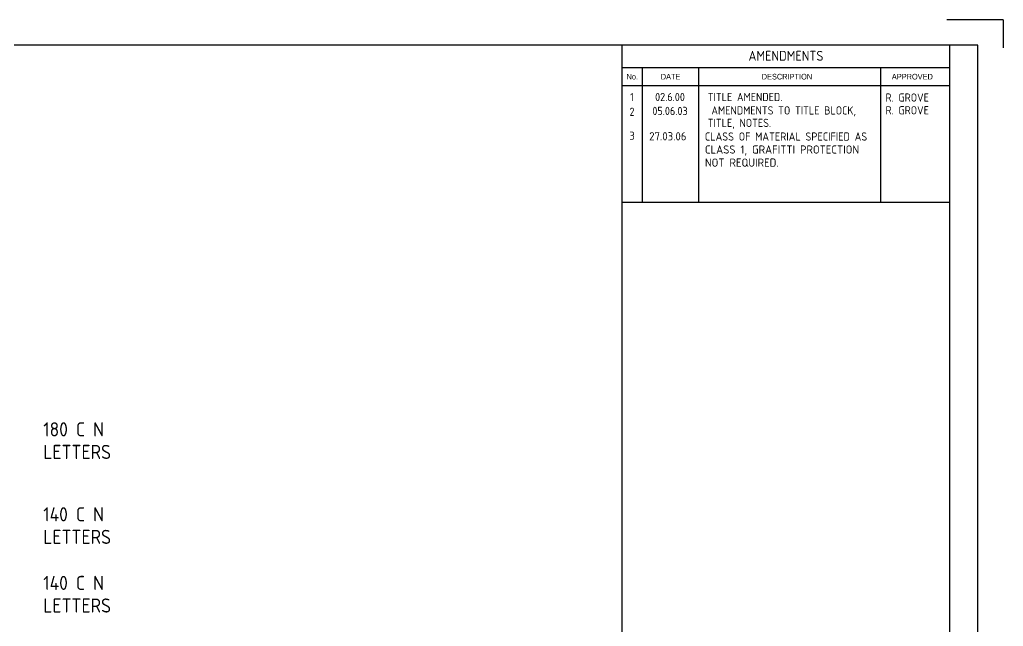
# Model space of a CAD drawing. Extents: x 0 to 420, y 0 to 297.
# Drawn here: x 245.8 to 420, y 189.6 to 297 of the extents above; entities that cross this region are included whole.
import ezdxf
from ezdxf.enums import TextEntityAlignment as Align

# ---------------------------------------------------------------- set-up
doc = ezdxf.new("R2010")
doc.units = 0
doc.header["$LTSCALE"] = 12
doc.header["$MEASUREMENT"] = 0
doc.layers.get('0').update_dxf_attribs({"linetype": 'CONTINUOUS'})
for name, color, linetype in [('COMMENTS', 4, 'CONTINUOUS'), ('L25', 1, 'CONTINUOUS'), ('L35', 3, 'CONTINUOUS'), ('TBLK18', 4, 'CONTINUOUS'), ('TBLK25', 1, 'CONTINUOUS'), ('TBLK35', 3, 'CONTINUOUS'), ('TBLK50', 7, 'CONTINUOUS')]:
    doc.layers.add(name, color=color, linetype=linetype)
doc.styles.add('HELVL', font='HELVL', dxfattribs={"width": 0.8})
doc.styles.add('ISO', font='iso')
doc.styles.add('ISO3098B', font='iso3098b')

# ---------------------------------------------------------------- blocks, each defined once
blk = doc.blocks.new('BLK4DES')
at = {"layer": 'COMMENTS', "style": 'ISO'}
for s, p in [('180 C N', (0, 0)), ('LETTERS', (0, -4))]:
    blk.add_text(s, height=2.5, dxfattribs=at).set_placement(p)
blk = doc.blocks.new('BLK11DES')
at = {"layer": 'COMMENTS', "style": 'ISO'}
for s, p in [('140 C N', (0, 0)), ('LETTERS', (0, -4))]:
    blk.add_text(s, height=2.5, dxfattribs=at).set_placement(p)
blk = doc.blocks.new('BLK12DES')
at = {"layer": 'COMMENTS', "style": 'ISO'}
for s, p in [('140 C N', (0, 0)), ('LETTERS', (0, -4))]:
    blk.add_text(s, height=2.5, dxfattribs=at).set_placement(p)
blk = doc.blocks.new('A3BBLK')
at = {"layer": 'TBLK25'}
for q in [(410, 297), (420, 292)]:
    blk.add_line((420, 297), q, dxfattribs=at)
at = {"layer": 'TBLK50'}
for p, q in [((415.5, 292.5), (13, 292.5)), ((352.5, 4.5), (352.5, 292.5)), ((415.5, 4.5), (415.5, 292.5))]:
    blk.add_line(p, q, dxfattribs=at)
blk = doc.blocks.new('a3_in_vtblk_trial')
at = {"layer": 'TBLK35'}
blk.add_line((410.5, 57), (410.5, 292.5), dxfattribs=at)
blk.add_blockref('A3BBLK', (0, 0))
at = {"layer": 'TBLK18', "style": 'ISO'}
blk.add_attdef('MR_DIRECTORATE', text='', height=1.5, dxfattribs=at).set_placement((381.5, 67.12), align=Align.CENTER)
for tag, p in [('STREET_NAME', (355.51, 61.1)), ('SUBURB_POSTCODE', (388.49, 61.1)), ('TELEPHONE_NO.', (368.31, 58.84)), ('FAX_NO.', (393.56, 58.84))]:
    blk.add_attdef(tag, p, '', height=1.5, dxfattribs=at)
at = {"layer": 'TBLK25', "style": 'ISO'}
for tag, height, p in [('MR_BRANCH', 2, (381.5, 64.2)), ('ROAD_SECTION', 1.75, (384.5, 29.16)), ('SLK', 1.75, (384.5, 26.11)), ('CHAINAGE', 1.75, (384.5, 19.21)), ('DRG_TYPE_03', 1.75, (360.51, 11.5)), ('DRG_TYPE_02', 1.75, (360.51, 8.36)), ('DRG_TYPE_01', 1.75, (360.3, 5.42))]:
    blk.add_attdef(tag, text='', height=height, dxfattribs=at).set_placement(p, align=Align.CENTER)
for tag, p, height in [('FILE_NUMBER', (371.77, 53.24), 2.5), ('DESIGNED_/_DRAWN', (371.77, 48.49), 2), ('DATE', (405.68, 48.49), 2), ('VERIFIED', (371.77, 43.49), 2), ('DATE', (405.68, 43.4), 2), ('APPROVED', (371.77, 38.49), 2), ('DATE', (405.68, 38.39), 2), ('LOCAL_AUTHORITY', (370.48, 16.73), 1.25)]:
    blk.add_attdef(tag, p, '', height=height, dxfattribs=at)
at = {"layer": 'TBLK35', "style": 'ISO', "width": 0.9}
for tag, p in [('ROAD_PROJECT&NUMBER', (384.5, 32.23)), ('DRAWING_DESCRIPTION', (384.5, 22.29))]:
    blk.add_attdef(tag, text='', height=2.5, dxfattribs=at).set_placement(p, align=Align.CENTER)
at = {"layer": 'TBLK50', "style": 'ISO'}
blk.add_attdef('DRG_NUMBER', (370.5, 6.02), '', height=5, dxfattribs=at)

msp = doc.modelspace()

# ---------------------------------------------------------------- linework, layer by layer
at = {"layer": 'TBLK25'}
for p, q in [((410.5, 288.5), (352.5, 288.5)), ((356.074, 264.597), (356.074, 288.5)), ((366.074, 264.597), (366.074, 288.5)), ((398.326, 264.597), (398.326, 288.5)), ((410.5, 285.3), (352.5, 285.3)), ((410.5, 264.597), (352.5, 264.597))]:
    msp.add_line(p, q, dxfattribs=at)

# ---------------------------------------------------------------- block references
at = {"layer": 'L25'}
msp.add_blockref('a3_in_vtblk_trial', (0, 0), dxfattribs=at)
at = {"layer": 'L35'}
for name, p in [('BLK4DES', (249.972, 223.201)), ('BLK11DES', (249.972, 208.158)), ('BLK12DES', (249.972, 196.003))]:
    msp.add_blockref(name, p, dxfattribs=at)

# ---------------------------------------------------------------- texts
at = {"layer": 'L25', "style": 'ISO3098B'}
for s, p in [('3', (353.757, 275.718)), ('27.03.06', (357.279, 275.627)), ('CLASS 1, GRAFITTI PROTECTION', (367.15, 273.281)), ('NOT REQUIRED.', (367.15, 270.965))]:
    msp.add_text(s, height=1.45, dxfattribs=at).set_placement(p)
at = {"layer": 'L25', "style": 'ISO3098B', "width": 0.95}
msp.add_text('CLASS OF MATERIAL SPECIFIED AS ', height=1.45, dxfattribs=at).set_placement((367.15, 275.582))
at = {"layer": 'TBLK18', "style": 'HELVL', "width": 0.9}
for s, p in [('No.', (354.287, 286.407)), ('DATE', (361.074, 286.407)), ('DESCRIPTION', (381.677, 286.407)), ('APPROVED', (403.89, 286.407))]:
    msp.add_text(s, height=1, dxfattribs=at).set_placement(p, align=Align.CENTER)
at = {"layer": 'TBLK25', "style": 'ISO'}
for s, height, p in [('AMENDMENTS', 1.75, (381.5, 289.727)), ('1', 1.45, (354.243, 282.591)), ('02.6.00', 1.45, (360.967, 282.579)), ('TITLE AMENDED.', 1.45, (374.266, 282.579)), ('R. GROVE', 1.45, (402.979, 282.486)), ('2', 1.45, (354.243, 279.967)), ('05.06.03', 1.45, (360.967, 280.119)), ('AMENDMENTS TO TITLE BLOCK,', 1.45, (381.097, 280.204)), ('R. GROVE', 1.45, (402.979, 280.23)), ('TITLE, NOTES.', 1.45, (373.261, 277.998))]:
    msp.add_text(s, height=height, dxfattribs=at).set_placement(p, align=Align.CENTER)

doc.saveas('drawing.dxf')
